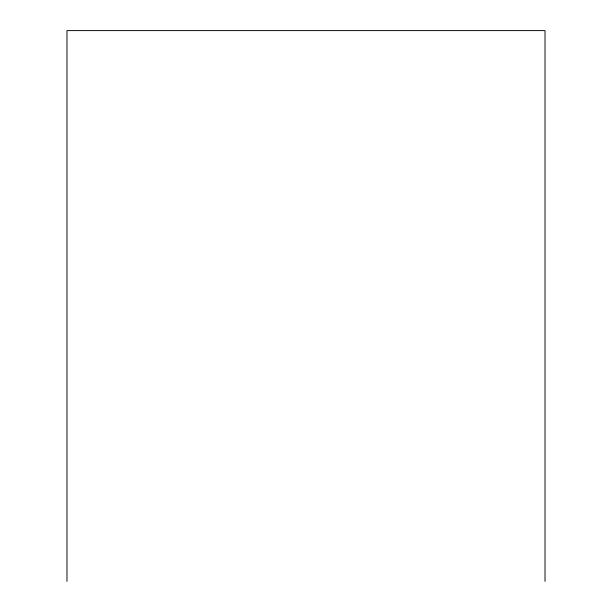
<?xml version="1.0" encoding="UTF-8"?>
<svg xmlns="http://www.w3.org/2000/svg" width="612" height="612" viewBox="0 0 612 612"><rect width="100%" height="100%" fill="white"/><g stroke="black" fill="none" stroke-linecap="round" stroke-linejoin="round"><path stroke-width="0.92" d="M545.024 581.4L545.024 30.6L66.976 30.6L66.976 581.4"/></g></svg>
